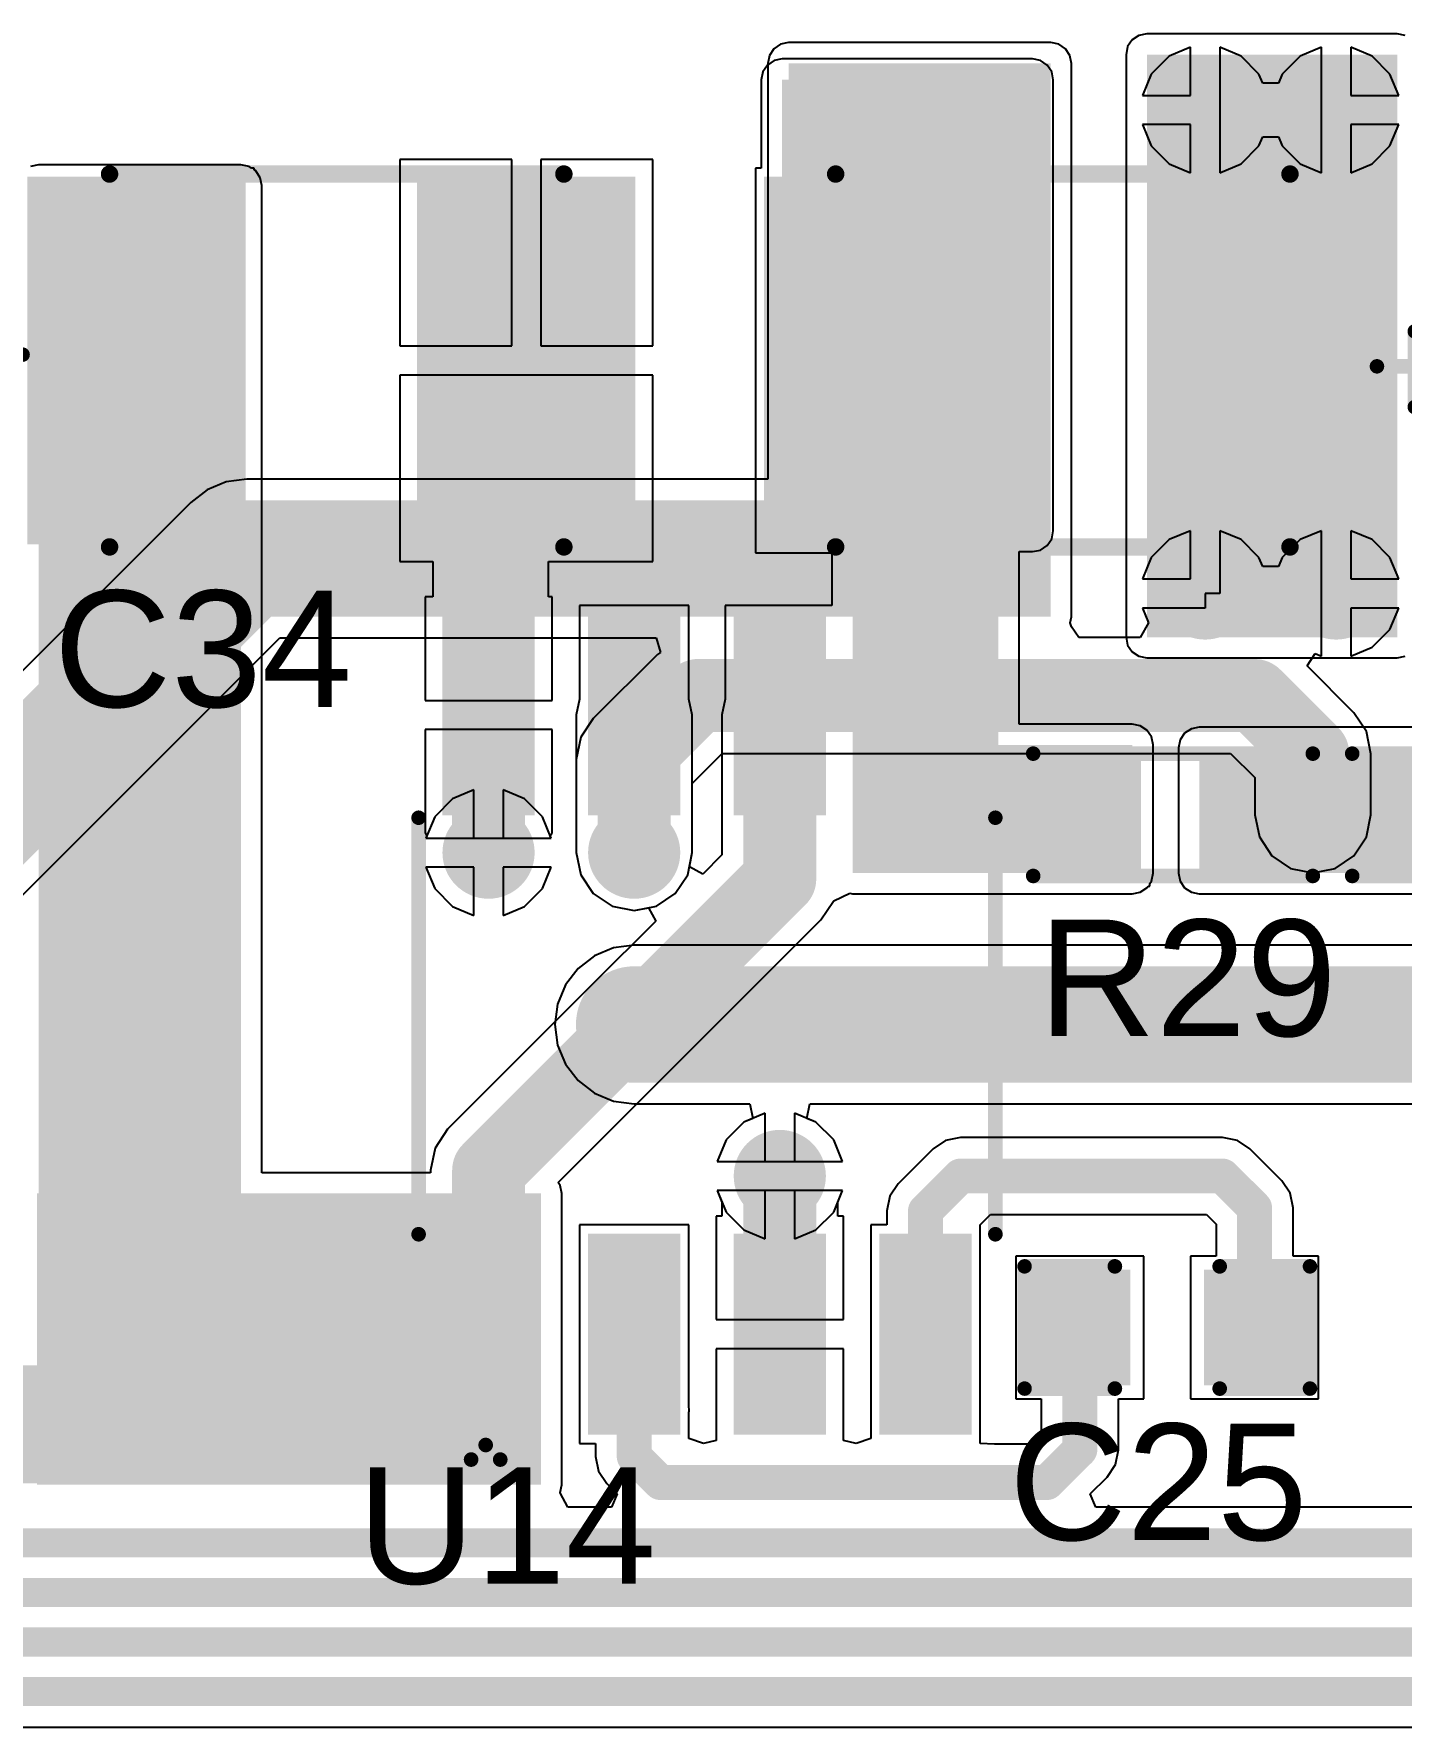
# Model space of a CAD drawing. Header units: millimetres. Extents: x -11 to 156, y -11 to 109.
# Drawn here: x 60.96 to 72.88, y 10.64 to 25.4 of the extents above; entities that cross this region are included whole.
import ezdxf

# ---------------------------------------------------------------- set-up
doc = ezdxf.new("R2010")
doc.units = ezdxf.units.MM
for name, color, linetype in [('BottomLayer', 5, 'Continuous'), ('BottomSolder', 6, 'Continuous'), ('TopLayer', 1, 'Continuous'), ('TopOverlay', 2, 'Continuous'), ('TopPaste', 8, 'Continuous'), ('TopSolder', 216, 'Continuous'), ('ViaHoleLayer', 16, 'Continuous')]:
    doc.layers.add(name, color=color, linetype=linetype)
doc.styles.add('Arial', font='', dxfattribs={"height": 0.2})
doc.styles.get('Arial').set_extended_font_data('Arial')

# ---------------------------------------------------------------- blocks, each defined once
blk = doc.blocks.new('SOIC_8_0_154___3_90___W______4')
at = {"layer": 'TopLayer'}
for points in [[(-3.475, 1.605), (-3.475, 2.205), (-1.925, 2.205), (-1.925, 1.605)], [(1.925, 1.605), (1.925, 2.205), (3.475, 2.205), (3.475, 1.605)], [(-3.475, 0.335), (-3.475, 0.935), (-1.925, 0.935), (-1.925, 0.335)], [(1.925, 0.335), (1.925, 0.935), (3.475, 0.935), (3.475, 0.335)], [(-3.475, -0.935), (-3.475, -0.335), (-1.925, -0.335), (-1.925, -0.935)], [(1.925, -0.935), (1.925, -0.335), (3.475, -0.335), (3.475, -0.935)], [(-3.475, -2.205), (-3.475, -1.605), (-1.925, -1.605), (-1.925, -2.205)], [(1.925, -2.205), (1.925, -1.605), (3.475, -1.605), (3.475, -2.205)]]:
    blk.add_hatch(color=1, dxfattribs=at).paths.add_polyline_path(points)
at = {"layer": 'TopOverlay'}
blk.add_hatch(color=2, dxfattribs=at).paths.add_polyline_path([(-1.838, 1.631), (-1.483, 1.631), (-1.483, 2.216), (-1.838, 2.216)])
at = {"layer": 'TopPaste'}
for points in [[(-3.475, 1.605), (-3.475, 2.205), (-1.925, 2.205), (-1.925, 1.605)], [(1.925, 1.605), (1.925, 2.205), (3.475, 2.205), (3.475, 1.605)], [(-3.475, 0.335), (-3.475, 0.935), (-1.925, 0.935), (-1.925, 0.335)], [(1.925, 0.335), (1.925, 0.935), (3.475, 0.935), (3.475, 0.335)], [(-3.475, -0.935), (-3.475, -0.335), (-1.925, -0.335), (-1.925, -0.935)], [(1.925, -0.935), (1.925, -0.335), (3.475, -0.335), (3.475, -0.935)], [(-3.475, -2.205), (-3.475, -1.605), (-1.925, -1.605), (-1.925, -2.205)], [(1.925, -2.205), (1.925, -1.605), (3.475, -1.605), (3.475, -2.205)]]:
    blk.add_hatch(color=8, dxfattribs=at).paths.add_polyline_path(points)
at = {"layer": 'TopSolder'}
for points in [[(-3.577, 1.503), (-3.577, 2.307), (-1.823, 2.307), (-1.823, 1.503)], [(1.823, 1.503), (1.823, 2.307), (3.577, 2.307), (3.577, 1.503)], [(-3.577, 0.233), (-3.577, 1.037), (-1.823, 1.037), (-1.823, 0.233)], [(1.823, 0.233), (1.823, 1.037), (3.577, 1.037), (3.577, 0.233)], [(-3.577, -1.037), (-3.577, -0.233), (-1.823, -0.233), (-1.823, -1.037)], [(1.823, -1.037), (1.823, -0.233), (3.577, -0.233), (3.577, -1.037)], [(-3.577, -2.307), (-3.577, -1.503), (-1.823, -1.503), (-1.823, -2.307)], [(1.823, -2.307), (1.823, -1.503), (3.577, -1.503), (3.577, -2.307)]]:
    blk.add_hatch(color=216, dxfattribs=at).paths.add_polyline_path(points)
at = {"layer": 'TopOverlay', "const_width": 0.127}
for points in [[(-1.829, 2.515), (1.803, 2.515)], [(-3.794, 2.057), (-3.794, 1.803)], [(-3.794, 2.057), (-3.667, 1.93)], [(-3.667, 1.93), (-3.794, 1.803)], [(-1.829, -2.515), (1.803, -2.515)]]:
    blk.add_lwpolyline(points, dxfattribs=at)
at = {"layer": 'TopOverlay', "const_width": 0.0635}
for points in [[(-1.861, 2.515, 1), (-1.797, 2.515, 1)], [(1.772, 2.515, 1), (1.835, 2.515, 1)], [(-3.826, 2.057, 1), (-3.762, 2.057, 1)], [(-3.826, 2.057, 1), (-3.762, 2.057, 1)], [(-3.699, 1.93, 1), (-3.635, 1.93, 1)], [(-3.699, 1.93, 1), (-3.635, 1.93, 1)], [(-3.826, 1.803, 1), (-3.762, 1.803, 1)], [(-3.826, 1.803, 1), (-3.762, 1.803, 1)], [(-1.861, -2.515, 1), (-1.797, -2.515, 1)], [(1.772, -2.515, 1), (1.835, -2.515, 1)]]:
    blk.add_lwpolyline(points, format="xyb", close=True, dxfattribs=at)
blk = doc.blocks.new('R___0603_31')
at = {"layer": 'TopLayer'}
for points in [[(-0.381, 0.4445), (-0.381, -0.4445), (-1.143, -0.4445), (-1.143, 0.4445)], [(1.143, 0.4445), (1.143, -0.4445), (0.381, -0.4445), (0.381, 0.4445)]]:
    blk.add_hatch(color=1, dxfattribs=at).paths.add_polyline_path(points)
at = {"layer": 'TopPaste'}
for points in [[(-0.381, 0.4445), (-0.381, -0.4445), (-1.143, -0.4445), (-1.143, 0.4445)], [(1.143, 0.4445), (1.143, -0.4445), (0.381, -0.4445), (0.381, 0.4445)]]:
    blk.add_hatch(color=8, dxfattribs=at).paths.add_polyline_path(points)
at = {"layer": 'TopSolder'}
for points in [[(-0.2794, 0.5461), (-0.2794, -0.5461), (-1.2446, -0.5461), (-1.2446, 0.5461)], [(1.2446, 0.5461), (1.2446, -0.5461), (0.2794, -0.5461), (0.2794, 0.5461)]]:
    blk.add_hatch(color=216, dxfattribs=at).paths.add_polyline_path(points)
at = {"layer": 'TopOverlay', "const_width": 0.127}
for points in [[(-1.2192, -0.5334), (-1.2192, 0.5334)], [(-1.2192, 0.5334), (1.2192, 0.5334)], [(1.2192, -0.5334), (1.2192, 0.5334)], [(-1.2192, -0.5334), (1.2192, -0.5334)]]:
    blk.add_lwpolyline(points, dxfattribs=at)
at = {"layer": 'TopOverlay', "const_width": 0.0635}
for points in [[(-1.25095, 0.5334, 1), (-1.18745, 0.5334, 1)], [(-1.25095, 0.5334, 1), (-1.18745, 0.5334, 1)], [(1.18745, 0.5334, 1), (1.25095, 0.5334, 1)], [(1.18745, 0.5334, 1), (1.25095, 0.5334, 1)], [(-1.25095, -0.5334, 1), (-1.18745, -0.5334, 1)], [(-1.25095, -0.5334, 1), (-1.18745, -0.5334, 1)], [(1.18745, -0.5334, 1), (1.25095, -0.5334, 1)], [(1.18745, -0.5334, 1), (1.25095, -0.5334, 1)]]:
    blk.add_lwpolyline(points, format="xyb", close=True, dxfattribs=at)
blk = doc.blocks.new('R___0603_36')
at = {"layer": 'TopLayer'}
for points in [[(-0.381, 0.4445), (-0.381, -0.4445), (-1.143, -0.4445), (-1.143, 0.4445)], [(1.143, 0.4445), (1.143, -0.4445), (0.381, -0.4445), (0.381, 0.4445)]]:
    blk.add_hatch(color=1, dxfattribs=at).paths.add_polyline_path(points)
at = {"layer": 'TopPaste'}
for points in [[(-0.381, 0.4445), (-0.381, -0.4445), (-1.143, -0.4445), (-1.143, 0.4445)], [(1.143, 0.4445), (1.143, -0.4445), (0.381, -0.4445), (0.381, 0.4445)]]:
    blk.add_hatch(color=8, dxfattribs=at).paths.add_polyline_path(points)
at = {"layer": 'TopSolder'}
for points in [[(-0.2794, 0.5461), (-0.2794, -0.5461), (-1.2446, -0.5461), (-1.2446, 0.5461)], [(1.2446, 0.5461), (1.2446, -0.5461), (0.2794, -0.5461), (0.2794, 0.5461)]]:
    blk.add_hatch(color=216, dxfattribs=at).paths.add_polyline_path(points)
at = {"layer": 'TopOverlay', "const_width": 0.127}
for points in [[(-1.2192, -0.5334), (-1.2192, 0.5334)], [(-1.2192, 0.5334), (1.2192, 0.5334)], [(1.2192, -0.5334), (1.2192, 0.5334)], [(-1.2192, -0.5334), (1.2192, -0.5334)]]:
    blk.add_lwpolyline(points, dxfattribs=at)
at = {"layer": 'TopOverlay', "const_width": 0.0635}
for points in [[(-1.25095, 0.5334, 1), (-1.18745, 0.5334, 1)], [(-1.25095, 0.5334, 1), (-1.18745, 0.5334, 1)], [(1.18745, 0.5334, 1), (1.25095, 0.5334, 1)], [(1.18745, 0.5334, 1), (1.25095, 0.5334, 1)], [(-1.25095, -0.5334, 1), (-1.18745, -0.5334, 1)], [(-1.25095, -0.5334, 1), (-1.18745, -0.5334, 1)], [(1.18745, -0.5334, 1), (1.25095, -0.5334, 1)], [(1.18745, -0.5334, 1), (1.25095, -0.5334, 1)]]:
    blk.add_lwpolyline(points, format="xyb", close=True, dxfattribs=at)
blk = doc.blocks.new('C____B_98')
at = {"layer": 'TopLayer'}
for points in [[(-2.55, -1.5), (-2.55, 1.5), (-0.85, 1.5), (-0.85, -1.5)], [(0.85, -1.5), (0.85, 1.5), (2.55, 1.5), (2.55, -1.5)]]:
    blk.add_hatch(color=1, dxfattribs=at).paths.add_polyline_path(points)
at = {"layer": 'TopPaste'}
for points in [[(-2.55, -1.5), (-2.55, 1.5), (-0.85, 1.5), (-0.85, -1.5)], [(0.85, -1.5), (0.85, 1.5), (2.55, 1.5), (2.55, -1.5)]]:
    blk.add_hatch(color=8, dxfattribs=at).paths.add_polyline_path(points)
at = {"layer": 'TopSolder'}
for points in [[(-2.652, -1.602), (-2.652, 1.602), (-0.748, 1.602), (-0.748, -1.602)], [(0.748, -1.602), (0.748, 1.602), (2.652, 1.602), (2.652, -1.602)]]:
    blk.add_hatch(color=216, dxfattribs=at).paths.add_polyline_path(points)
at = {"layer": 'TopOverlay'}
for points, const_width in [([(2.028, 1.626), (-1.934, 1.626)], 0.152), ([(-3.023, 0.406), (-3.023, -0.254)], 0.127), ([(-2.692, 0.051), (-3.353, 0.051)], 0.127), ([(2.028, -1.626), (-1.934, -1.626)], 0.152)]:
    blk.add_lwpolyline(points, dxfattribs=dict(at, const_width=const_width))
for points, const_width in [([(-1.972, 1.626, 1), (-1.896, 1.626, 1)], 0.0762), ([(1.99, 1.626, 1), (2.066, 1.626, 1)], 0.0762), ([(-3.054, 0.406, 1), (-2.991, 0.406, 1)], 0.0635), ([(-3.385, 0.051, 1), (-3.321, 0.051, 1)], 0.0635), ([(-2.724, 0.051, 1), (-2.661, 0.051, 1)], 0.0635), ([(-3.054, -0.254, 1), (-2.991, -0.254, 1)], 0.0635), ([(-1.972, -1.626, 1), (-1.896, -1.626, 1)], 0.0762), ([(1.99, -1.626, 1), (2.066, -1.626, 1)], 0.0762)]:
    blk.add_lwpolyline(points, format="xyb", close=True, dxfattribs=dict(at, const_width=const_width))
blk = doc.blocks.new('C____B_99')
at = {"layer": 'TopLayer'}
for points in [[(-2.55, -1.5), (-2.55, 1.5), (-0.85, 1.5), (-0.85, -1.5)], [(0.85, -1.5), (0.85, 1.5), (2.55, 1.5), (2.55, -1.5)]]:
    blk.add_hatch(color=1, dxfattribs=at).paths.add_polyline_path(points)
at = {"layer": 'TopPaste'}
for points in [[(-2.55, -1.5), (-2.55, 1.5), (-0.85, 1.5), (-0.85, -1.5)], [(0.85, -1.5), (0.85, 1.5), (2.55, 1.5), (2.55, -1.5)]]:
    blk.add_hatch(color=8, dxfattribs=at).paths.add_polyline_path(points)
at = {"layer": 'TopSolder'}
for points in [[(-2.652, -1.602), (-2.652, 1.602), (-0.748, 1.602), (-0.748, -1.602)], [(0.748, -1.602), (0.748, 1.602), (2.652, 1.602), (2.652, -1.602)]]:
    blk.add_hatch(color=216, dxfattribs=at).paths.add_polyline_path(points)
at = {"layer": 'TopOverlay'}
for points, const_width in [([(-1.934, 1.626), (2.028, 1.626)], 0.152), ([(-3.023, -0.254), (-3.023, 0.406)], 0.127), ([(-3.353, 0.051), (-2.692, 0.051)], 0.127), ([(-1.934, -1.626), (2.028, -1.626)], 0.152)]:
    blk.add_lwpolyline(points, dxfattribs=dict(at, const_width=const_width))
for points, const_width in [([(-1.972, 1.626, 1), (-1.896, 1.626, 1)], 0.0762), ([(1.99, 1.626, 1), (2.066, 1.626, 1)], 0.0762), ([(-3.054, 0.406, 1), (-2.991, 0.406, 1)], 0.0635), ([(-3.385, 0.051, 1), (-3.321, 0.051, 1)], 0.0635), ([(-2.724, 0.051, 1), (-2.661, 0.051, 1)], 0.0635), ([(-3.054, -0.254, 1), (-2.991, -0.254, 1)], 0.0635), ([(-1.972, -1.626, 1), (-1.896, -1.626, 1)], 0.0762), ([(1.99, -1.626, 1), (2.066, -1.626, 1)], 0.0762)]:
    blk.add_lwpolyline(points, format="xyb", close=True, dxfattribs=dict(at, const_width=const_width))
blk = doc.blocks.new('C___0603_107')
at = {"layer": 'TopLayer'}
for points in [[(-0.381, 0.445), (-0.381, -0.445), (-1.143, -0.445), (-1.143, 0.445)], [(1.143, 0.445), (1.143, -0.445), (0.381, -0.445), (0.381, 0.445)]]:
    blk.add_hatch(color=1, dxfattribs=at).paths.add_polyline_path(points)
at = {"layer": 'TopPaste'}
for points in [[(-0.381, 0.445), (-0.381, -0.445), (-1.143, -0.445), (-1.143, 0.445)], [(1.143, 0.445), (1.143, -0.445), (0.381, -0.445), (0.381, 0.445)]]:
    blk.add_hatch(color=8, dxfattribs=at).paths.add_polyline_path(points)
at = {"layer": 'TopSolder'}
for points in [[(-0.321, 0.504), (-0.321, -0.504), (-1.203, -0.504), (-1.203, 0.504)], [(1.203, 0.504), (1.203, -0.504), (0.321, -0.504), (0.321, 0.504)]]:
    blk.add_hatch(color=216, dxfattribs=at).paths.add_polyline_path(points)
at = {"layer": 'TopOverlay', "const_width": 0.127}
for points in [[(-1.245, -0.533), (-1.245, 0.533)], [(-1.245, 0.533), (-0.457, 0.533)], [(0.457, 0.533), (1.245, 0.533)], [(1.245, -0.533), (1.245, 0.533)], [(-1.245, -0.533), (-0.457, -0.533)], [(0.457, -0.533), (1.245, -0.533)]]:
    blk.add_lwpolyline(points, dxfattribs=at)
at = {"layer": 'TopOverlay', "const_width": 0.0635}
for points in [[(-1.276, 0.533, 1), (-1.213, 0.533, 1)], [(-1.276, 0.533, 1), (-1.213, 0.533, 1)], [(-0.489, 0.533, 1), (-0.425, 0.533, 1)], [(0.425, 0.533, 1), (0.489, 0.533, 1)], [(1.213, 0.533, 1), (1.276, 0.533, 1)], [(1.213, 0.533, 1), (1.276, 0.533, 1)], [(-1.276, -0.533, 1), (-1.213, -0.533, 1)], [(-1.276, -0.533, 1), (-1.213, -0.533, 1)], [(-0.489, -0.533, 1), (-0.425, -0.533, 1)], [(0.425, -0.533, 1), (0.489, -0.533, 1)], [(1.213, -0.533, 1), (1.276, -0.533, 1)], [(1.213, -0.533, 1), (1.276, -0.533, 1)]]:
    blk.add_lwpolyline(points, format="xyb", close=True, dxfattribs=at)

msp = doc.modelspace()

# ---------------------------------------------------------------- hatches: boundary and pattern name
at = {"layer": 'BottomLayer'}
msp.add_hatch(color=5, dxfattribs=at).paths.add_polyline_path([(67.539, 20.32), (69.825, 20.32), (69.825, 25.146), (67.539, 25.146)])
h = msp.add_hatch(color=5, dxfattribs=at)
edge = h.paths.add_edge_path()
edge.add_arc((71.171, 24.74), 0.3, 0, 360)
h = msp.add_hatch(color=5, dxfattribs=at)
edge = h.paths.add_edge_path()
edge.add_arc((72.314, 24.74), 0.3, 0, 360)
h = msp.add_hatch(color=5, dxfattribs=at)
edge = h.paths.add_edge_path()
edge.add_arc((67.99, 24.521), 0.3, 0, 360)
h = msp.add_hatch(color=5, dxfattribs=at)
edge = h.paths.add_edge_path()
edge.add_arc((69.133, 24.521), 0.3, 0, 360)
h = msp.add_hatch(color=5, dxfattribs=at)
edge = h.paths.add_edge_path()
edge.add_arc((68.758, 20.676), 0.3, 0, 360)
h = msp.add_hatch(color=5, dxfattribs=at)
edge = h.paths.add_edge_path()
edge.add_arc((71.171, 20.523), 0.3, 0, 360)
h = msp.add_hatch(color=5, dxfattribs=at)
edge = h.paths.add_edge_path()
edge.add_arc((72.314, 20.523), 0.3, 0, 360)
h = msp.add_hatch(color=5, dxfattribs=at)
edge = h.paths.add_edge_path()
edge.add_arc((72.111, 18.593), 0.3, 0, 360)
h = msp.add_hatch(color=5, dxfattribs=at)
edge = h.paths.add_edge_path()
edge.add_arc((64.922, 18.263), 0.3, 0, 360)
h = msp.add_hatch(color=5, dxfattribs=at)
edge = h.paths.add_edge_path()
edge.add_arc((66.192, 18.263), 0.3, 0, 360)
h = msp.add_hatch(color=5, dxfattribs=at)
edge = h.paths.add_edge_path()
edge.add_arc((66.192, 16.764), 0.3, 0, 360)
h = msp.add_hatch(color=5, dxfattribs=at)
edge = h.paths.add_edge_path()
edge.add_arc((67.462, 15.443), 0.3, 0, 360)
at = {"layer": 'BottomSolder'}
h = msp.add_hatch(color=6, dxfattribs=at)
edge = h.paths.add_edge_path()
edge.add_arc((71.171, 24.74), 0.402, 0, 360)
h = msp.add_hatch(color=6, dxfattribs=at)
edge = h.paths.add_edge_path()
edge.add_arc((72.314, 24.74), 0.402, 0, 360)
h = msp.add_hatch(color=6, dxfattribs=at)
edge = h.paths.add_edge_path()
edge.add_arc((67.99, 24.521), 0.402, 0, 360)
h = msp.add_hatch(color=6, dxfattribs=at)
edge = h.paths.add_edge_path()
edge.add_arc((69.133, 24.521), 0.402, 0, 360)
h = msp.add_hatch(color=6, dxfattribs=at)
edge = h.paths.add_edge_path()
edge.add_arc((68.758, 20.676), 0.402, 0, 360)
h = msp.add_hatch(color=6, dxfattribs=at)
edge = h.paths.add_edge_path()
edge.add_arc((71.171, 20.523), 0.402, 0, 360)
h = msp.add_hatch(color=6, dxfattribs=at)
edge = h.paths.add_edge_path()
edge.add_arc((72.314, 20.523), 0.402, 0, 360)
h = msp.add_hatch(color=6, dxfattribs=at)
edge = h.paths.add_edge_path()
edge.add_arc((72.111, 18.593), 0.402, 0, 360)
h = msp.add_hatch(color=6, dxfattribs=at)
edge = h.paths.add_edge_path()
edge.add_arc((64.922, 18.263), 0.402, 0, 360)
h = msp.add_hatch(color=6, dxfattribs=at)
edge = h.paths.add_edge_path()
edge.add_arc((66.192, 18.263), 0.402, 0, 360)
h = msp.add_hatch(color=6, dxfattribs=at)
edge = h.paths.add_edge_path()
edge.add_arc((66.192, 16.764), 0.402, 0, 360)
h = msp.add_hatch(color=6, dxfattribs=at)
edge = h.paths.add_edge_path()
edge.add_arc((67.462, 15.443), 0.402, 0, 360)
at = {"layer": 'TopLayer'}
for points in [[(70.663, 20.142), (72.847, 20.142), (72.847, 25.222), (70.663, 25.222)], [(67.482, 21.069), (69.666, 21.069), (69.666, 25.003), (67.482, 25.003)], [(60.998, 24.08), (60.998, 12.802), (62.763, 12.802), (62.763, 24.08)], [(69.367, 18.085), (69.367, 24.054), (68.097, 24.054), (68.097, 18.085)], [(68.428, 18.085), (70.536, 18.085), (70.536, 19.202), (68.428, 19.202)], [(71.12, 18.085), (73.279, 18.085), (73.279, 19.177), (71.12, 19.177)], [(60.985, 15.291), (60.985, 12.751), (65.38, 12.751), (65.38, 15.291)], [(64.567, 13.284), (65.278, 13.284), (65.278, 14.926), (64.567, 14.926)], [(65.279, 13.792), (59.31, 13.792), (59.31, 12.764), (65.279, 12.764)]]:
    msp.add_hatch(color=1, dxfattribs=at).paths.add_polyline_path(points)
h = msp.add_hatch(color=1, dxfattribs=at)
edge = h.paths.add_edge_path()
edge.add_arc((71.171, 24.74), 0.3, 0, 360)
h = msp.add_hatch(color=1, dxfattribs=at)
edge = h.paths.add_edge_path()
edge.add_arc((72.314, 24.74), 0.3, 0, 360)
h = msp.add_hatch(color=1, dxfattribs=at)
edge = h.paths.add_edge_path()
edge.add_arc((67.99, 24.521), 0.3, 0, 360)
h = msp.add_hatch(color=1, dxfattribs=at)
edge = h.paths.add_edge_path()
edge.add_arc((69.133, 24.521), 0.3, 0, 360)
h = msp.add_hatch(color=1, dxfattribs=at)
edge = h.paths.add_edge_path()
edge.add_arc((68.758, 20.676), 0.3, 0, 360)
h = msp.add_hatch(color=1, dxfattribs=at)
edge = h.paths.add_edge_path()
edge.add_arc((71.171, 20.523), 0.3, 0, 360)
h = msp.add_hatch(color=1, dxfattribs=at)
edge = h.paths.add_edge_path()
edge.add_arc((72.314, 20.523), 0.3, 0, 360)
h = msp.add_hatch(color=1, dxfattribs=at)
edge = h.paths.add_edge_path()
edge.add_arc((72.111, 18.593), 0.3, 0, 360)
h = msp.add_hatch(color=1, dxfattribs=at)
edge = h.paths.add_edge_path()
edge.add_arc((64.922, 18.263), 0.3, 0, 360)
h = msp.add_hatch(color=1, dxfattribs=at)
edge = h.paths.add_edge_path()
edge.add_arc((66.192, 18.263), 0.3, 0, 360)
h = msp.add_hatch(color=1, dxfattribs=at)
edge = h.paths.add_edge_path()
edge.add_arc((66.192, 16.764), 0.3, 0, 360)
h = msp.add_hatch(color=1, dxfattribs=at)
edge = h.paths.add_edge_path()
edge.add_arc((67.462, 15.443), 0.3, 0, 360)
at = {"layer": 'TopSolder'}
h = msp.add_hatch(color=216, dxfattribs=at)
edge = h.paths.add_edge_path()
edge.add_arc((71.171, 24.74), 0.402, 0, 360)
h = msp.add_hatch(color=216, dxfattribs=at)
edge = h.paths.add_edge_path()
edge.add_arc((72.314, 24.74), 0.402, 0, 360)
h = msp.add_hatch(color=216, dxfattribs=at)
edge = h.paths.add_edge_path()
edge.add_arc((67.99, 24.521), 0.402, 0, 360)
h = msp.add_hatch(color=216, dxfattribs=at)
edge = h.paths.add_edge_path()
edge.add_arc((69.133, 24.521), 0.402, 0, 360)
h = msp.add_hatch(color=216, dxfattribs=at)
edge = h.paths.add_edge_path()
edge.add_arc((68.758, 20.676), 0.402, 0, 360)
h = msp.add_hatch(color=216, dxfattribs=at)
edge = h.paths.add_edge_path()
edge.add_arc((71.171, 20.523), 0.402, 0, 360)
h = msp.add_hatch(color=216, dxfattribs=at)
edge = h.paths.add_edge_path()
edge.add_arc((72.314, 20.523), 0.402, 0, 360)
h = msp.add_hatch(color=216, dxfattribs=at)
edge = h.paths.add_edge_path()
edge.add_arc((72.111, 18.593), 0.402, 0, 360)
h = msp.add_hatch(color=216, dxfattribs=at)
edge = h.paths.add_edge_path()
edge.add_arc((64.922, 18.263), 0.402, 0, 360)
h = msp.add_hatch(color=216, dxfattribs=at)
edge = h.paths.add_edge_path()
edge.add_arc((66.192, 18.263), 0.402, 0, 360)
h = msp.add_hatch(color=216, dxfattribs=at)
edge = h.paths.add_edge_path()
edge.add_arc((66.192, 16.764), 0.402, 0, 360)
h = msp.add_hatch(color=216, dxfattribs=at)
edge = h.paths.add_edge_path()
edge.add_arc((67.462, 15.443), 0.402, 0, 360)
at = {"layer": 'ViaHoleLayer'}
h = msp.add_hatch(color=16, dxfattribs=at)
edge = h.paths.add_edge_path()
edge.add_arc((71.171, 24.74), 0.15, 0, 360)
h = msp.add_hatch(color=16, dxfattribs=at)
edge = h.paths.add_edge_path()
edge.add_arc((72.314, 24.74), 0.15, 0, 360)
h = msp.add_hatch(color=16, dxfattribs=at)
edge = h.paths.add_edge_path()
edge.add_arc((67.99, 24.521), 0.15, 0, 360)
h = msp.add_hatch(color=16, dxfattribs=at)
edge = h.paths.add_edge_path()
edge.add_arc((69.133, 24.521), 0.15, 0, 360)
h = msp.add_hatch(color=16, dxfattribs=at)
edge = h.paths.add_edge_path()
edge.add_arc((68.758, 20.676), 0.15, 0, 360)
h = msp.add_hatch(color=16, dxfattribs=at)
edge = h.paths.add_edge_path()
edge.add_arc((71.171, 20.523), 0.15, 0, 360)
h = msp.add_hatch(color=16, dxfattribs=at)
edge = h.paths.add_edge_path()
edge.add_arc((72.314, 20.523), 0.15, 0, 360)
h = msp.add_hatch(color=16, dxfattribs=at)
edge = h.paths.add_edge_path()
edge.add_arc((72.111, 18.593), 0.15, 0, 360)
h = msp.add_hatch(color=16, dxfattribs=at)
edge = h.paths.add_edge_path()
edge.add_arc((64.922, 18.263), 0.15, 0, 360)
h = msp.add_hatch(color=16, dxfattribs=at)
edge = h.paths.add_edge_path()
edge.add_arc((66.192, 18.263), 0.15, 0, 360)
h = msp.add_hatch(color=16, dxfattribs=at)
edge = h.paths.add_edge_path()
edge.add_arc((66.192, 16.764), 0.15, 0, 360)
h = msp.add_hatch(color=16, dxfattribs=at)
edge = h.paths.add_edge_path()
edge.add_arc((67.462, 15.443), 0.15, 0, 360)

# ---------------------------------------------------------------- linework, layer by layer
at = {"layer": 'BottomLayer'}
for p, q in [((67.41, 25.274), (67.371, 25.215)), ((67.469, 25.313), (67.41, 25.274)), ((67.539, 25.327), (67.469, 25.313)), ((69.825, 25.327), (67.539, 25.327)), ((69.894, 25.313), (69.825, 25.327)), ((69.953, 25.274), (69.894, 25.313)), ((69.992, 25.215), (69.953, 25.274)), ((71.044, 25.287), (70.857, 25.209)), ((71.044, 24.867), (71.044, 25.287)), ((71.485, 25.209), (71.298, 25.287)), ((71.298, 25.287), (71.298, 24.74)), ((72.187, 25.287), (72, 25.209)), ((72.187, 24.74), (72.187, 25.287)), ((72.628, 25.209), (72.441, 25.287)), ((72.441, 25.287), (72.441, 24.867)), ((67.371, 25.215), (67.357, 25.146)), ((67.357, 25.146), (67.357, 21.52)), ((70.006, 25.146), (69.992, 25.215)), ((70.006, 20.32), (70.006, 25.146)), ((70.857, 25.209), (70.701, 25.053)), ((71.64, 25.053), (71.485, 25.209)), ((72, 25.209), (71.844, 25.053)), ((72.783, 25.053), (72.628, 25.209)), ((70.701, 25.053), (70.624, 24.867)), ((71.674, 24.973), (71.64, 25.053)), ((71.811, 24.973), (71.674, 24.973)), ((71.844, 25.053), (71.811, 24.973)), ((72.861, 24.867), (72.783, 25.053)), ((70.624, 24.867), (71.044, 24.867)), ((72.441, 24.867), (72.861, 24.867)), ((71.298, 24.74), (71.298, 24.193)), ((72.187, 24.193), (72.187, 24.74)), ((71.044, 24.613), (70.624, 24.613)), ((70.624, 24.613), (70.701, 24.426)), ((71.044, 24.193), (71.044, 24.613)), ((72.861, 24.613), (72.441, 24.613)), ((72.441, 24.613), (72.441, 24.193)), ((72.783, 24.426), (72.861, 24.613)), ((70.701, 24.426), (70.857, 24.27)), ((71.485, 24.27), (71.64, 24.426)), ((71.64, 24.426), (71.674, 24.506)), ((71.674, 24.506), (71.811, 24.506)), ((71.811, 24.506), (71.844, 24.426)), ((71.844, 24.426), (72, 24.27)), ((72.628, 24.27), (72.783, 24.426)), ((70.857, 24.27), (71.044, 24.193)), ((71.298, 24.193), (71.485, 24.27)), ((72, 24.27), (72.187, 24.193)), ((72.441, 24.193), (72.628, 24.27)), ((62.468, 21.427), (62.325, 21.317)), ((62.635, 21.496), (62.468, 21.427)), ((62.814, 21.52), (62.635, 21.496)), ((67.357, 21.52), (62.814, 21.52)), ((62.325, 21.317), (54.679, 13.671)), ((70.857, 20.993), (70.701, 20.837)), ((71.044, 21.07), (70.857, 20.993)), ((71.044, 20.65), (71.044, 21.07)), ((71.485, 20.993), (71.298, 21.07)), ((71.298, 21.07), (71.298, 20.523)), ((71.64, 20.837), (71.485, 20.993)), ((72, 20.993), (71.844, 20.837)), ((72.187, 21.07), (72, 20.993)), ((72.187, 20.523), (72.187, 21.07)), ((72.628, 20.993), (72.441, 21.07)), ((72.441, 21.07), (72.441, 20.65)), ((72.783, 20.837), (72.628, 20.993)), ((70.701, 20.837), (70.624, 20.65)), ((71.674, 20.757), (71.64, 20.837)), ((71.844, 20.837), (71.811, 20.757)), ((72.861, 20.65), (72.783, 20.837)), ((71.811, 20.757), (71.674, 20.757)), ((70.624, 20.65), (71.044, 20.65)), ((72.441, 20.65), (72.861, 20.65)), ((71.171, 20.396), (70.624, 20.396)), ((70.624, 20.396), (70.678, 20.266)), ((71.298, 20.523), (71.171, 20.523)), ((71.171, 20.523), (71.171, 20.396)), ((72.187, 19.976), (72.187, 20.523)), ((72.861, 20.396), (72.441, 20.396)), ((72.441, 20.396), (72.441, 19.976)), ((72.783, 20.209), (72.861, 20.396)), ((69.995, 20.266), (70.006, 20.32)), ((70.006, 20.231), (69.995, 20.266)), ((70.07, 20.139), (70.006, 20.231)), ((70.678, 20.266), (70.605, 20.139)), ((55.455, 12.49), (63.101, 20.136)), ((63.101, 20.136), (66.383, 20.136)), ((66.383, 20.136), (66.421, 20.009)), ((70.605, 20.139), (70.07, 20.139)), ((72.628, 20.054), (72.783, 20.209)), ((66.394, 19.991), (65.835, 19.432)), ((66.421, 20.009), (66.394, 19.991)), ((72.06, 19.891), (72.132, 19.999)), ((72.132, 19.999), (72.187, 19.976)), ((72.441, 19.976), (72.628, 20.054)), ((72.468, 19.483), (72.06, 19.891)), ((65.835, 19.432), (65.726, 19.269)), ((72.577, 19.319), (72.468, 19.483)), ((65.726, 19.269), (65.687, 19.075)), ((72.616, 19.126), (72.577, 19.319)), ((65.687, 19.075), (65.687, 18.263)), ((66.697, 18.866), (66.96, 19.129)), ((66.96, 19.129), (71.393, 19.129)), ((71.393, 19.129), (71.606, 18.917)), ((72.616, 18.593), (72.616, 19.126)), ((71.606, 18.917), (71.606, 18.593)), ((64.795, 18.81), (64.609, 18.732)), ((64.795, 18.39), (64.795, 18.81)), ((65.236, 18.732), (65.049, 18.81)), ((65.049, 18.81), (65.049, 18.39)), ((66.697, 18.263), (66.697, 18.866)), ((64.609, 18.732), (64.453, 18.576)), ((65.392, 18.576), (65.236, 18.732)), ((64.453, 18.576), (64.375, 18.39)), ((65.469, 18.39), (65.392, 18.576)), ((71.606, 18.593), (71.644, 18.4)), ((72.577, 18.4), (72.616, 18.593)), ((64.375, 18.39), (64.795, 18.39)), ((65.049, 18.39), (65.469, 18.39)), ((71.644, 18.4), (71.754, 18.236)), ((72.468, 18.236), (72.577, 18.4)), ((65.687, 18.263), (65.726, 18.069)), ((66.659, 18.069), (66.697, 18.263)), ((71.754, 18.236), (71.917, 18.126)), ((72.304, 18.126), (72.468, 18.236)), ((64.795, 18.136), (64.375, 18.136)), ((64.375, 18.136), (64.453, 17.949)), ((64.795, 17.716), (64.795, 18.136)), ((65.469, 18.136), (65.049, 18.136)), ((65.049, 18.136), (65.049, 17.716)), ((65.392, 17.949), (65.469, 18.136)), ((65.726, 18.069), (65.835, 17.906)), ((66.549, 17.906), (66.659, 18.069)), ((71.917, 18.126), (72.111, 18.088)), ((72.111, 18.088), (72.304, 18.126)), ((64.453, 17.949), (64.609, 17.793)), ((65.236, 17.793), (65.392, 17.949)), ((65.835, 17.906), (65.999, 17.796)), ((66.386, 17.796), (66.549, 17.906)), ((64.609, 17.793), (64.795, 17.716)), ((65.049, 17.716), (65.236, 17.793)), ((65.999, 17.796), (66.192, 17.758)), ((66.192, 17.758), (66.386, 17.796)), ((66.013, 17.432), (65.847, 17.363)), ((66.192, 17.456), (66.013, 17.432)), ((76.04, 17.456), (66.192, 17.456)), ((65.847, 17.363), (65.703, 17.253)), ((65.703, 17.253), (65.593, 17.11)), ((65.593, 17.11), (65.524, 16.943)), ((65.524, 16.943), (65.501, 16.764)), ((65.501, 16.764), (65.524, 16.585)), ((65.524, 16.585), (65.593, 16.418)), ((65.593, 16.418), (65.703, 16.275)), ((65.703, 16.275), (65.847, 16.165)), ((65.847, 16.165), (66.013, 16.096)), ((66.013, 16.096), (66.192, 16.072)), ((66.192, 16.072), (67.202, 16.072)), ((67.202, 16.072), (67.227, 15.945)), ((67.698, 15.945), (67.723, 16.072)), ((67.723, 16.072), (76.327, 16.072)), ((67.149, 15.913), (66.993, 15.757)), ((67.227, 15.945), (67.149, 15.913)), ((67.776, 15.913), (67.698, 15.945)), ((67.932, 15.757), (67.776, 15.913)), ((66.993, 15.757), (66.915, 15.57)), ((68.009, 15.57), (67.932, 15.757)), ((66.915, 15.57), (68.009, 15.57)), ((67.335, 15.316), (66.915, 15.316)), ((66.915, 15.316), (66.993, 15.129)), ((67.335, 14.896), (67.335, 15.316)), ((68.009, 15.316), (67.589, 15.316)), ((67.589, 15.316), (67.589, 14.896)), ((67.932, 15.129), (68.009, 15.316)), ((66.993, 15.129), (67.149, 14.974)), ((67.776, 14.974), (67.932, 15.129)), ((67.149, 14.974), (67.335, 14.896)), ((67.589, 14.896), (67.776, 14.974))]:
    msp.add_line(p, q, dxfattribs=at)
for points, const_width in [([(54.966, 12.979), (62.814, 20.828)], 1.016), ([(62.814, 20.828), (68.453, 20.828)], 1.016), ([(66.192, 19.075), (66.751, 19.634)], 0.635), ([(66.751, 19.634), (71.603, 19.634)], 0.635), ([(71.603, 19.634), (72.111, 19.126)], 0.635), ([(66.192, 18.263), (66.192, 19.075)], 0.635), ([(72.111, 18.593), (72.111, 19.126)], 0.635), ([(66.192, 16.764), (76.327, 16.764)], 1.016)]:
    msp.add_lwpolyline(points, dxfattribs=dict(at, const_width=const_width))
for points, const_width in [([(62.56, 20.828, 1), (63.068, 20.828, 1)], 0.508), ([(62.56, 20.828, 1), (63.068, 20.828, 1)], 0.508), ([(68.199, 20.828, 1), (68.707, 20.828, 1)], 0.508), ([(66.592, 19.634, 1), (66.91, 19.634, 1)], 0.318), ([(66.592, 19.634, 1), (66.91, 19.634, 1)], 0.318), ([(71.444, 19.634, 1), (71.761, 19.634, 1)], 0.318), ([(71.444, 19.634, 1), (71.761, 19.634, 1)], 0.318), ([(66.034, 19.075, 1), (66.351, 19.075, 1)], 0.318), ([(66.034, 19.075, 1), (66.351, 19.075, 1)], 0.318), ([(71.952, 19.126, 1), (72.269, 19.126, 1)], 0.318), ([(71.952, 19.126, 1), (72.269, 19.126, 1)], 0.318), ([(71.952, 18.593, 1), (72.269, 18.593, 1)], 0.318), ([(66.034, 18.263, 1), (66.351, 18.263, 1)], 0.318), ([(65.938, 16.764, 1), (66.446, 16.764, 1)], 0.508)]:
    msp.add_lwpolyline(points, format="xyb", close=True, dxfattribs=dict(at, const_width=const_width))
at = {"layer": 'TopLayer'}
for p, q in [((70.663, 25.403), (70.593, 25.39)), ((72.847, 25.403), (70.663, 25.403)), ((72.917, 25.39), (72.847, 25.403)), ((70.495, 25.292), (70.482, 25.222)), ((70.535, 25.35), (70.495, 25.292)), ((70.593, 25.39), (70.535, 25.35)), ((67.354, 25.131), (67.314, 25.073)), ((67.412, 25.171), (67.354, 25.131)), ((67.482, 25.185), (67.412, 25.171)), ((69.666, 25.185), (67.482, 25.185)), ((69.736, 25.171), (69.666, 25.185)), ((69.794, 25.131), (69.736, 25.171)), ((69.834, 25.073), (69.794, 25.131)), ((70.482, 25.222), (70.482, 20.142)), ((67.314, 25.073), (67.3, 25.003)), ((67.3, 25.003), (67.3, 24.233)), ((69.847, 25.003), (69.834, 25.073)), ((69.847, 21.069), (69.847, 25.003)), ((60.998, 24.261), (60.928, 24.247)), ((62.763, 24.261), (60.998, 24.261)), ((62.833, 24.247), (62.763, 24.261)), ((62.854, 24.233), (62.833, 24.247)), ((62.879, 24.233), (62.854, 24.233)), ((62.879, 24.217), (62.879, 24.233)), ((65.124, 24.309), (64.147, 24.309)), ((64.147, 24.309), (64.147, 22.682)), ((65.124, 22.682), (65.124, 24.309)), ((66.355, 24.309), (65.378, 24.309)), ((65.378, 24.309), (65.378, 22.682)), ((66.355, 22.682), (66.355, 24.309)), ((67.3, 24.233), (67.249, 24.233)), ((67.249, 24.233), (67.249, 20.877)), ((62.892, 24.208), (62.879, 24.217)), ((62.931, 24.149), (62.892, 24.208)), ((62.945, 24.08), (62.931, 24.149)), ((62.945, 15.472), (62.945, 24.08)), ((64.147, 22.682), (65.124, 22.682)), ((65.378, 22.682), (66.355, 22.682)), ((65.251, 22.428), (64.147, 22.428)), ((64.147, 22.428), (64.147, 20.801)), ((66.355, 22.428), (65.251, 22.428)), ((66.355, 20.801), (66.355, 22.428)), ((69.794, 20.941), (69.834, 21)), ((69.834, 21), (69.847, 21.069)), ((67.249, 20.877), (67.916, 20.877)), ((67.916, 20.877), (67.916, 20.417)), ((69.549, 19.384), (69.549, 20.888)), ((69.549, 20.888), (69.666, 20.888)), ((69.666, 20.888), (69.736, 20.902)), ((69.736, 20.902), (69.794, 20.941)), ((64.147, 20.801), (64.435, 20.801)), ((64.435, 20.801), (64.435, 20.493)), ((65.445, 20.493), (65.445, 20.801)), ((65.445, 20.801), (66.355, 20.801)), ((64.435, 20.493), (64.368, 20.493)), ((64.368, 20.493), (64.368, 19.591)), ((65.476, 20.493), (65.445, 20.493)), ((65.476, 19.591), (65.476, 20.493)), ((66.67, 20.417), (65.715, 20.417)), ((65.715, 20.417), (65.715, 19.601)), ((66.67, 19.601), (66.67, 20.417)), ((67.916, 20.417), (66.985, 20.417)), ((66.985, 20.417), (66.985, 19.601)), ((70.482, 20.142), (70.495, 20.073)), ((70.495, 20.073), (70.535, 20.014)), ((70.535, 20.014), (70.593, 19.975)), ((70.593, 19.975), (70.663, 19.961)), ((70.663, 19.961), (72.847, 19.961)), ((72.847, 19.961), (72.917, 19.975)), ((64.368, 19.591), (64.922, 19.591)), ((64.922, 19.591), (65.476, 19.591)), ((65.715, 19.601), (65.687, 19.464)), ((66.697, 19.464), (66.67, 19.601)), ((66.985, 19.601), (66.957, 19.464)), ((65.687, 19.464), (65.687, 18.263)), ((66.697, 18.263), (66.697, 19.464)), ((66.957, 19.464), (66.957, 18.243)), ((70.536, 19.384), (69.549, 19.384)), ((70.605, 19.37), (70.536, 19.384)), ((70.664, 19.331), (70.605, 19.37)), ((71.12, 19.358), (71.051, 19.344)), ((73.279, 19.358), (71.12, 19.358)), ((64.922, 19.337), (64.368, 19.337)), ((64.368, 19.337), (64.368, 18.435)), ((65.476, 19.337), (64.922, 19.337)), ((65.476, 18.435), (65.476, 19.337)), ((70.703, 19.272), (70.664, 19.331)), ((70.717, 19.202), (70.703, 19.272)), ((70.717, 18.085), (70.717, 19.202)), ((70.953, 19.246), (70.939, 19.177)), ((70.992, 19.305), (70.953, 19.246)), ((71.051, 19.344), (70.992, 19.305)), ((70.939, 19.177), (70.939, 18.085)), ((64.368, 18.435), (64.368, 18.435)), ((64.368, 18.435), (64.384, 18.411)), ((64.384, 18.411), (64.375, 18.39)), ((64.375, 18.39), (65.469, 18.39)), ((65.46, 18.411), (65.476, 18.435)), ((65.469, 18.39), (65.46, 18.411)), ((65.476, 18.435), (65.476, 18.435)), ((65.687, 18.263), (65.726, 18.069)), ((66.673, 18.138), (66.697, 18.263)), ((66.957, 18.243), (66.79, 18.075)), ((64.795, 18.136), (64.375, 18.136)), ((64.375, 18.136), (64.453, 17.949)), ((64.795, 17.716), (64.795, 18.136)), ((65.469, 18.136), (65.049, 18.136)), ((65.049, 18.136), (65.049, 17.716)), ((65.392, 17.949), (65.469, 18.136)), ((65.726, 18.069), (65.835, 17.906)), ((66.79, 18.075), (66.673, 18.138)), ((70.703, 18.015), (70.717, 18.085)), ((70.939, 18.085), (70.953, 18.015)), ((64.453, 17.949), (64.609, 17.793)), ((65.236, 17.793), (65.392, 17.949)), ((65.835, 17.906), (65.999, 17.796)), ((67.933, 17.844), (68.072, 17.909)), ((68.072, 17.909), (68.097, 17.904)), ((68.097, 17.904), (68.428, 17.904)), ((68.428, 17.904), (68.428, 17.904)), ((68.428, 17.904), (70.536, 17.904)), ((70.536, 17.904), (70.605, 17.917)), ((70.605, 17.917), (70.664, 17.957)), ((70.664, 17.957), (70.673, 17.971)), ((70.673, 17.971), (70.688, 17.971)), ((70.688, 17.993), (70.703, 18.015)), ((70.688, 17.971), (70.688, 17.993)), ((70.953, 18.015), (70.992, 17.957)), ((70.992, 17.957), (71.051, 17.917)), ((71.051, 17.917), (71.12, 17.904)), ((71.12, 17.904), (73.279, 17.904)), ((64.609, 17.793), (64.795, 17.716)), ((65.049, 17.716), (65.236, 17.793)), ((65.999, 17.796), (66.192, 17.758)), ((66.192, 17.758), (66.317, 17.782)), ((66.317, 17.782), (66.38, 17.665)), ((67.819, 17.677), (67.929, 17.841)), ((67.929, 17.841), (67.933, 17.844)), ((66.38, 17.665), (65.835, 17.121)), ((66.549, 16.407), (67.819, 17.677)), ((65.835, 17.121), (64.565, 15.851)), ((65.529, 15.387), (66.549, 16.407)), ((67.335, 15.99), (67.149, 15.913)), ((67.335, 15.57), (67.335, 15.99)), ((67.776, 15.913), (67.589, 15.99)), ((67.589, 15.99), (67.589, 15.57)), ((64.565, 15.851), (64.456, 15.687)), ((67.149, 15.913), (66.993, 15.757)), ((67.932, 15.757), (67.776, 15.913)), ((64.456, 15.687), (64.417, 15.494)), ((66.993, 15.757), (66.915, 15.57)), ((68.009, 15.57), (67.932, 15.757)), ((68.799, 15.681), (68.494, 15.376)), ((68.908, 15.754), (68.799, 15.681)), ((69.037, 15.78), (68.908, 15.754)), ((71.323, 15.78), (69.037, 15.78)), ((71.452, 15.754), (71.323, 15.78)), ((71.561, 15.681), (71.452, 15.754)), ((71.841, 15.402), (71.561, 15.681)), ((66.915, 15.57), (67.335, 15.57)), ((67.589, 15.57), (68.009, 15.57)), ((64.417, 15.472), (62.945, 15.472)), ((64.417, 15.494), (64.417, 15.472)), ((65.547, 15.36), (65.529, 15.387)), ((65.561, 15.291), (65.547, 15.36)), ((68.494, 15.376), (68.421, 15.267)), ((71.914, 15.293), (71.841, 15.402)), ((65.561, 12.751), (65.561, 15.291)), ((68.009, 15.316), (66.915, 15.316)), ((66.915, 15.316), (66.957, 15.215)), ((66.957, 15.215), (66.957, 15.093)), ((67.967, 15.215), (68.009, 15.316)), ((67.967, 15.093), (67.967, 15.215)), ((68.421, 15.267), (68.396, 15.138)), ((71.939, 15.164), (71.914, 15.293)), ((66.957, 15.093), (66.908, 15.093)), ((66.908, 15.093), (66.908, 14.191)), ((68.016, 15.093), (67.967, 15.093)), ((68.016, 14.191), (68.016, 15.093)), ((68.396, 15.138), (68.396, 15.017)), ((69.21, 15.017), (69.3, 15.107)), ((69.3, 15.107), (71.184, 15.107)), ((71.184, 15.107), (71.266, 15.024)), ((71.939, 14.745), (71.939, 15.164)), ((66.67, 15.017), (65.715, 15.017)), ((65.715, 15.017), (65.715, 13.111)), ((66.67, 13.447), (66.67, 15.017)), ((68.396, 15.017), (68.255, 15.017)), ((68.255, 15.017), (68.255, 13.153)), ((69.21, 13.232), (69.21, 15.017)), ((71.266, 15.024), (71.266, 14.745)), ((70.637, 14.745), (69.52, 14.745)), ((69.52, 14.745), (69.52, 13.5)), ((70.637, 13.5), (70.637, 14.745)), ((71.266, 14.745), (71.044, 14.745)), ((71.044, 14.745), (71.044, 13.5)), ((72.161, 14.745), (71.939, 14.745)), ((72.161, 13.5), (72.161, 14.745)), ((66.908, 14.191), (67.462, 14.191)), ((67.462, 14.191), (68.016, 14.191)), ((67.462, 13.937), (66.908, 13.937)), ((66.908, 13.937), (66.908, 13.136)), ((68.016, 13.937), (67.462, 13.937)), ((68.016, 13.136), (68.016, 13.937)), ((66.672, 13.388), (66.67, 13.447)), ((69.52, 13.5), (69.742, 13.5)), ((69.742, 13.5), (69.742, 13.196)), ((70.415, 13.056), (70.415, 13.5)), ((70.415, 13.5), (70.637, 13.5)), ((71.044, 13.5), (72.161, 13.5)), ((66.67, 13.382), (66.672, 13.388)), ((66.67, 13.153), (66.67, 13.382)), ((66.796, 13.109), (66.67, 13.153)), ((68.255, 13.153), (68.128, 13.109)), ((69.21, 13.111), (69.21, 13.232)), ((69.742, 13.196), (69.651, 13.105)), ((65.715, 13.111), (65.856, 13.111)), ((65.856, 13.111), (65.856, 12.998)), ((65.856, 12.998), (65.881, 12.869)), ((66.908, 13.136), (66.796, 13.109)), ((68.128, 13.109), (68.016, 13.136)), ((69.335, 13.105), (69.21, 13.111)), ((69.651, 13.105), (69.335, 13.105)), ((70.39, 12.928), (70.415, 13.056)), ((65.881, 12.869), (65.954, 12.76)), ((70.317, 12.818), (70.39, 12.928)), ((65.547, 12.682), (65.561, 12.751)), ((65.954, 12.76), (66.043, 12.671)), ((70.169, 12.671), (70.317, 12.818)), ((65.546, 12.681), (65.547, 12.682)), ((65.614, 12.554), (65.546, 12.681)), ((65.995, 12.554), (65.614, 12.554)), ((66.043, 12.671), (65.995, 12.554)), ((70.218, 12.554), (70.169, 12.671)), ((76.267, 12.554), (70.218, 12.554)), ((38.559, 10.637), (77.386, 10.637))]:
    msp.add_line(p, q, dxfattribs=at)
for points, const_width in [([(71.145, 23.087), (71.145, 24.74)], 0.635), ([(71.145, 23.087), (71.677, 22.555)], 0.635), ([(61.851, 13.284), (61.851, 22.555)], 1.016), ([(64.94, 22.244), (65.251, 22.555)], 0.635), ([(68.277, 22.555), (68.715, 22.117)], 0.635), ([(64.94, 19.482), (64.94, 22.244)], 0.635), ([(68.715, 21.069), (68.715, 22.117)], 0.635), ([(68.732, 20.523), (68.732, 21.069)], 0.635), ([(68.732, 19.228), (68.732, 20.523)], 0.635), ([(64.922, 19.464), (64.94, 19.482)], 0.635), ([(64.922, 18.263), (64.922, 19.464)], 0.635), ([(66.192, 18.263), (66.192, 19.464)], 0.635), ([(67.462, 18.034), (67.462, 19.464)], 0.635), ([(69.812, 18.72), (69.952, 18.86)], 0.635), ([(69.342, 18.567), (69.482, 18.707)], 0.635), ([(69.482, 18.72), (69.812, 18.72)], 0.635), ([(69.482, 18.707), (69.482, 18.72)], 0.635), ([(70.066, 18.72), (70.129, 18.656)], 0.635), ([(70.129, 18.593), (70.129, 18.656)], 0.635), ([(72.111, 18.593), (72.453, 18.593)], 0.635), ([(66.192, 16.764), (67.462, 18.034)], 0.635), ([(64.922, 15.494), (66.192, 16.764)], 0.635), ([(64.922, 14.376), (64.922, 15.494)], 0.635), ([(67.462, 14.064), (67.462, 15.443)], 0.635), ([(68.732, 15.138), (69.037, 15.443)], 0.305), ([(69.037, 15.443), (71.323, 15.443)], 0.305), ([(71.323, 15.443), (71.603, 15.164)], 0.305), ([(68.732, 14.064), (68.732, 15.138)], 0.305), ([(71.603, 14.122), (71.603, 15.164)], 0.305), ([(64.922, 14.064), (64.922, 14.376)], 0.508), ([(64.922, 13.624), (64.922, 14.064)], 0.635), ([(66.192, 14.064), (66.34, 13.441)], 0.305), ([(66.192, 12.998), (66.192, 14.064)], 0.305), ([(70.079, 13.056), (70.079, 14.122)], 0.305), ([(64.583, 13.284), (64.922, 13.624)], 0.635), ([(36.144, 13.284), (61.851, 13.284)], 1.016), ([(61.851, 13.284), (64.583, 13.284)], 1.016), ([(66.192, 12.998), (66.422, 12.769)], 0.305), ([(69.791, 12.769), (70.079, 13.056)], 0.305), ([(66.422, 12.769), (69.791, 12.769)], 0.305), ([(36.297, 12.243), (76.396, 12.243)], 0.254), ([(37.084, 11.811), (76.726, 11.811)], 0.254), ([(37.795, 11.379), (77.056, 11.379)], 0.254), ([(38.43, 10.947), (77.386, 10.947)], 0.254)]:
    msp.add_lwpolyline(points, dxfattribs=dict(at, const_width=const_width))
for points, const_width in [([(70.987, 24.74, 1), (71.304, 24.74, 1)], 0.318), ([(70.987, 23.087, 1), (71.304, 23.087, 1)], 0.318), ([(70.987, 23.087, 1), (71.304, 23.087, 1)], 0.318), ([(61.597, 22.555, 1), (62.105, 22.555, 1)], 0.508), ([(65.092, 22.555, 1), (65.41, 22.555, 1)], 0.318), ([(68.118, 22.555, 1), (68.436, 22.555, 1)], 0.318), ([(71.518, 22.555, 1), (71.836, 22.555, 1)], 0.318), ([(64.781, 22.244, 1), (65.099, 22.244, 1)], 0.318), ([(64.781, 22.244, 1), (65.099, 22.244, 1)], 0.318), ([(68.556, 22.117, 1), (68.874, 22.117, 1)], 0.318), ([(68.556, 22.117, 1), (68.874, 22.117, 1)], 0.318), ([(68.556, 21.069, 1), (68.874, 21.069, 1)], 0.318), ([(68.574, 21.069, 1), (68.891, 21.069, 1)], 0.318), ([(68.574, 20.523, 1), (68.891, 20.523, 1)], 0.318), ([(68.574, 20.523, 1), (68.891, 20.523, 1)], 0.318), ([(64.781, 19.482, 1), (65.099, 19.482, 1)], 0.318), ([(64.781, 19.482, 1), (65.099, 19.482, 1)], 0.318), ([(64.764, 19.464, 1), (65.081, 19.464, 1)], 0.318), ([(64.764, 19.464, 1), (65.081, 19.464, 1)], 0.318), ([(66.034, 19.464, 1), (66.351, 19.464, 1)], 0.318), ([(67.304, 19.464, 1), (67.621, 19.464, 1)], 0.318), ([(68.574, 19.228, 1), (68.891, 19.228, 1)], 0.318), ([(69.793, 18.86, 1), (70.11, 18.86, 1)], 0.318), ([(69.323, 18.72, 1), (69.64, 18.72, 1)], 0.318), ([(69.323, 18.72, 1), (69.64, 18.72, 1)], 0.318), ([(69.323, 18.707, 1), (69.64, 18.707, 1)], 0.318), ([(69.323, 18.707, 1), (69.64, 18.707, 1)], 0.318), ([(69.653, 18.72, 1), (69.971, 18.72, 1)], 0.318), ([(69.653, 18.72, 1), (69.971, 18.72, 1)], 0.318), ([(69.907, 18.72, 1), (70.225, 18.72, 1)], 0.318), ([(69.971, 18.656, 1), (70.288, 18.656, 1)], 0.318), ([(69.971, 18.656, 1), (70.288, 18.656, 1)], 0.318), ([(69.971, 18.593, 1), (70.288, 18.593, 1)], 0.318), ([(71.952, 18.593, 1), (72.269, 18.593, 1)], 0.318), ([(72.295, 18.593, 1), (72.612, 18.593, 1)], 0.318), ([(69.183, 18.567, 1), (69.501, 18.567, 1)], 0.318), ([(64.764, 18.263, 1), (65.081, 18.263, 1)], 0.318), ([(66.034, 18.263, 1), (66.351, 18.263, 1)], 0.318), ([(67.304, 18.034, 1), (67.621, 18.034, 1)], 0.318), ([(67.304, 18.034, 1), (67.621, 18.034, 1)], 0.318), ([(66.034, 16.764, 1), (66.351, 16.764, 1)], 0.318), ([(66.034, 16.764, 1), (66.351, 16.764, 1)], 0.318), ([(64.764, 15.494, 1), (65.081, 15.494, 1)], 0.318), ([(64.764, 15.494, 1), (65.081, 15.494, 1)], 0.318), ([(67.304, 15.443, 1), (67.621, 15.443, 1)], 0.318), ([(68.961, 15.443, 1), (69.113, 15.443, 1)], 0.152), ([(68.961, 15.443, 1), (69.113, 15.443, 1)], 0.152), ([(71.247, 15.443, 1), (71.399, 15.443, 1)], 0.152), ([(71.247, 15.443, 1), (71.399, 15.443, 1)], 0.152), ([(68.656, 15.138, 1), (68.809, 15.138, 1)], 0.152), ([(68.656, 15.138, 1), (68.809, 15.138, 1)], 0.152), ([(71.526, 15.164, 1), (71.679, 15.164, 1)], 0.152), ([(71.526, 15.164, 1), (71.679, 15.164, 1)], 0.152), ([(64.764, 14.376, 1), (65.081, 14.376, 1)], 0.318), ([(64.795, 14.376, 1), (65.049, 14.376, 1)], 0.254), ([(64.764, 14.064, 1), (65.081, 14.064, 1)], 0.318), ([(67.304, 14.064, 1), (67.621, 14.064, 1)], 0.318), ([(64.795, 14.064, 1), (65.049, 14.064, 1)], 0.254), ([(66.116, 14.064, 1), (66.269, 14.064, 1)], 0.152), ([(66.116, 14.064, 1), (66.269, 14.064, 1)], 0.152), ([(68.656, 14.064, 1), (68.809, 14.064, 1)], 0.152), ([(70.002, 14.122, 1), (70.155, 14.122, 1)], 0.152), ([(71.526, 14.122, 1), (71.679, 14.122, 1)], 0.152), ([(64.764, 13.624, 1), (65.081, 13.624, 1)], 0.318), ([(64.764, 13.624, 1), (65.081, 13.624, 1)], 0.318), ([(61.597, 13.284, 1), (62.105, 13.284, 1)], 0.508), ([(61.597, 13.284, 1), (62.105, 13.284, 1)], 0.508), ([(61.597, 13.284, 1), (62.105, 13.284, 1)], 0.508), ([(64.329, 13.284, 1), (64.837, 13.284, 1)], 0.508), ([(64.424, 13.284, 1), (64.741, 13.284, 1)], 0.318), ([(66.264, 13.441, 1), (66.416, 13.441, 1)], 0.152), ([(66.116, 12.998, 1), (66.269, 12.998, 1)], 0.152), ([(66.116, 12.998, 1), (66.269, 12.998, 1)], 0.152), ([(70.002, 13.056, 1), (70.155, 13.056, 1)], 0.152), ([(70.002, 13.056, 1), (70.155, 13.056, 1)], 0.152), ([(66.346, 12.769, 1), (66.498, 12.769, 1)], 0.152), ([(66.346, 12.769, 1), (66.498, 12.769, 1)], 0.152), ([(69.715, 12.769, 1), (69.867, 12.769, 1)], 0.152), ([(69.715, 12.769, 1), (69.867, 12.769, 1)], 0.152)]:
    msp.add_lwpolyline(points, format="xyb", close=True, dxfattribs=dict(at, const_width=const_width))

# ---------------------------------------------------------------- block references
for name, p in [('C____B_99', (63.551, 22.555)), ('R___0603_31', (70.891, 18.593)), ('R___0603_36', (73.673, 18.593)), ('C___0603_107', (70.841, 14.122))]:
    msp.add_blockref(name, p)
for name, p, rotation in [('C____B_98', (69.977, 22.555), 180), ('SOIC_8_0_154___3_90___W______4', (66.827, 16.764), 90)]:
    msp.add_blockref(name, p, dxfattribs=dict(rotation=rotation))

# ---------------------------------------------------------------- texts
at = {"layer": 'TopOverlay', "style": 'Arial'}
for s, p in [('C34', (61.13, 19.533)), ('R29', (69.715, 16.663)), ('C25', (69.461, 12.268)), ('U14', (63.78, 11.887))]:
    msp.add_text(s, height=1.016, dxfattribs=at).set_placement(p)

doc.saveas('drawing.dxf')
